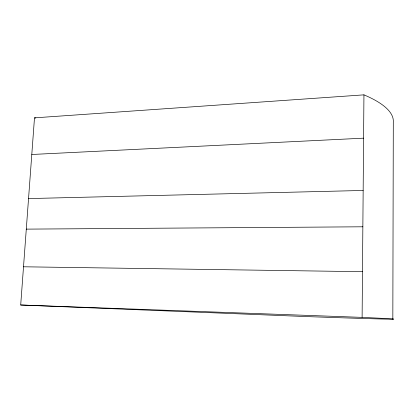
<?xml version="1.0" encoding="UTF-8"?>
<svg xmlns="http://www.w3.org/2000/svg" width="414" height="414" viewBox="0 0 414 414"><rect width="100%" height="100%" fill="white"/><g stroke="black" fill="none" stroke-linecap="round" stroke-linejoin="round"><path stroke-width="0.62" d="M392.834 319.096L393.3 121.995A164.472 44.624 1.8 0 0 363.942 94.853L34.491 117.855L20.7 304.999L305.946 316.56A170.894 0.921 2.2 0 0 362.11 317.378L363.942 94.853M31.79 154.489L363.585 138.167M28.54 198.58L363.156 190.461M26.289 229.128L362.855 226.794M23.515 266.787L362.488 271.688M20.7 304.999L362.11 317.378M34.491 117.855L35.77 118.037"/></g></svg>
